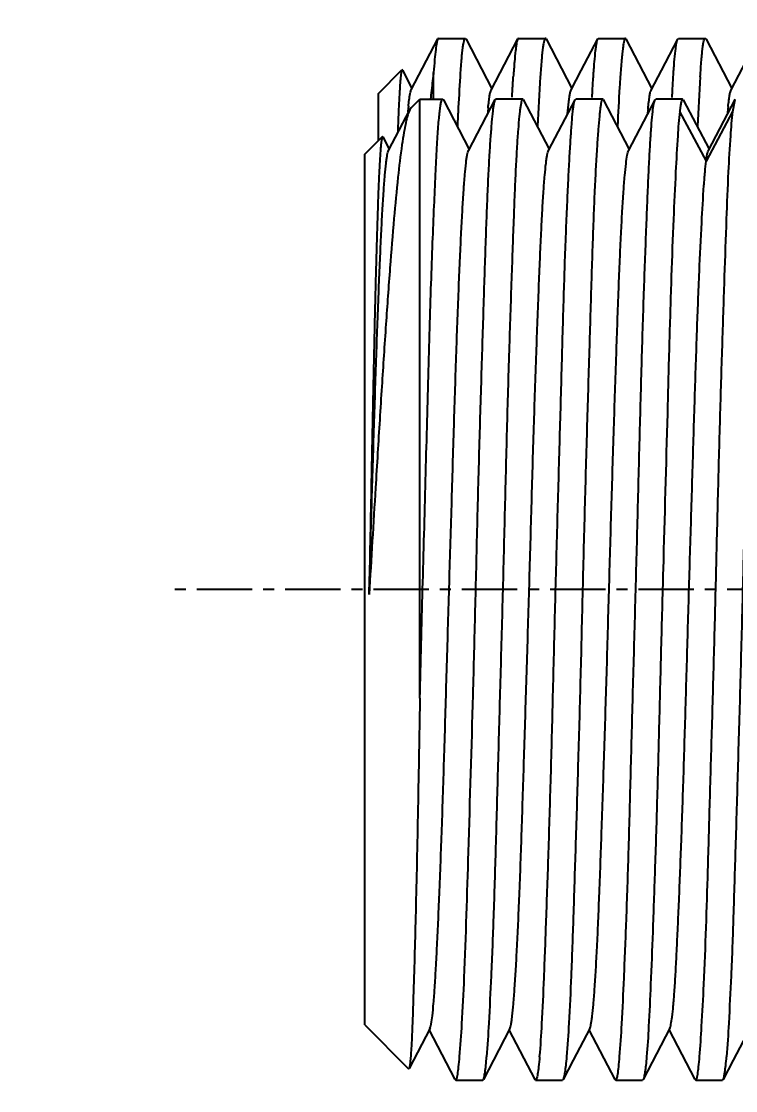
# Model space of a CAD drawing. Header units: millimetres. Extents: x 1091 to 2122, y 843 to 1569.
# Drawn here: x 1217.31 to 1233.47, y 1097.19 to 1121.39 of the extents above; entities that cross this region are included whole.
import ezdxf

# ---------------------------------------------------------------- set-up
doc = ezdxf.new("R2010")
doc.units = ezdxf.units.MM
doc.linetypes.add('CENTER', pattern=[2, 1.25, -0.25, 0.25, -0.25])
doc.layers.add('\\M+5B1EA\\M+5D7A2', color=1, linetype='Continuous')
doc.styles.add('Daelim Dimension', font='\x7f\x7f\x7f\x7f.TTF')
doc.dimstyles.new('DEFAULT', dxfattribs={"dimscale": 2, "dimtxt": 2, "dimasz": 2, "dimexe": 0, "dimexo": 2, "dimgap": 1, "dimtad": 1, "dimdec": 1, "dimzin": 9, "dimdsep": 46, "dimtxsty": 'Daelim Dimension', "dimcen": 0.5, "dimclrd": 252, "dimclre": 252, "dimclrt": 3, "dimadec": 1, "dimazin": 0, "dimtfac": 1, "dimtdec": 1, "dimtix": 1, "dimtmove": 0, "dimatfit": 3, "dimfxl": 0, "dimtolj": 1, "dimtzin": 1, "dimlwd": 9, "dimlwe": 9, "dimarcsym": 0})

# ---------------------------------------------------------------- blocks, each defined once
blk = doc.blocks.new('*D4')
at = {"layer": '\\M+5B1EA\\M+5D7A2', "color": 5, "lineweight": 9}
for p, q in [((1242.076, 1135.783), (1194.178, 1135.783)), ((1194.178, 1131.783), (1194.178, 1085.275)), ((1242.076, 1081.275), (1194.178, 1081.275))]:
    blk.add_line(p, q, dxfattribs=at)
at = {"layer": '\\M+5B1EA\\M+5D7A2', "color": 5}
for points in [[(1193.511, 1131.783), (1194.845, 1131.783), (1194.178, 1135.783)], [(1193.511, 1085.275), (1194.845, 1085.275), (1194.178, 1081.275)]]:
    blk.add_solid(points, dxfattribs=at)
at = {"layer": 'Defpoints', "color": 0}
for p in [(1246.076, 1135.783), (1194.178, 1081.275), (1246.076, 1081.275)]:
    blk.add_point(p, dxfattribs=at)
at = {"layer": '\\M+5B1EA\\M+5D7A2', "color": 7, "insert": (1179.402, 1108.529), "char_height": 16, "attachment_point": 5, "rotation": 90, "style": 'Daelim Dimension'}
blk.add_mtext('\\A1;{\\H1.25x;\\C0;Ø}65', dxfattribs=at)

msp = doc.modelspace()

# ---------------------------------------------------------------- linework, layer by layer
at = {"color": 7, "linetype": 'Continuous'}
for p, q in [((1226.744, 1121.003), (1226.73, 1120.99)), ((1226.744, 1121.003), (1227.354, 1121.003)), ((1227.354, 1121.003), (1227.37, 1120.987)), ((1228.554, 1121.003), (1228.541, 1120.991)), ((1228.554, 1121.003), (1229.166, 1121.003)), ((1229.18, 1120.991), (1229.167, 1121.003)), ((1230.35, 1120.99), (1230.364, 1121.003)), ((1230.365, 1121.003), (1230.974, 1121.003)), ((1230.987, 1120.991), (1230.974, 1121.003)), ((1232.161, 1120.987), (1232.177, 1121.003)), ((1232.177, 1121.003), (1232.785, 1121.003)), ((1232.785, 1121.003), (1232.801, 1120.988)), ((1226.129, 1119.837), (1226.73, 1120.99)), ((1227.37, 1120.987), (1227.956, 1119.863)), ((1227.94, 1119.832), (1228.545, 1120.991)), ((1229.18, 1120.991), (1229.765, 1119.868)), ((1229.979, 1120.277), (1230.35, 1120.99)), ((1230.985, 1120.991), (1231.575, 1119.862)), ((1231.791, 1120.276), (1232.162, 1120.987)), ((1232.801, 1120.988), (1233.386, 1119.866)), ((1233.371, 1119.835), (1233.974, 1120.992)), ((1225.386, 1119.753), (1225.919, 1120.287)), ((1225.93, 1120.282), (1225.919, 1120.287)), ((1225.93, 1120.282), (1226.146, 1119.868)), ((1229.75, 1119.839), (1229.979, 1120.277)), ((1226.636, 1119.629), (1226.636, 1120.227)), ((1231.558, 1119.831), (1231.791, 1120.276)), ((1225.386, 1118.689), (1225.386, 1119.753)), ((1226.126, 1119.43), (1226.326, 1119.629)), ((1226.326, 1119.629), (1226.841, 1119.629)), ((1226.326, 1111.911), (1226.326, 1119.629)), ((1226.57, 1119.662), (1226.567, 1119.635)), ((1226.841, 1119.629), (1226.857, 1119.613)), ((1226.857, 1119.613), (1227.443, 1118.49)), ((1227.427, 1118.459), (1228.031, 1119.617)), ((1228.03, 1119.617), (1228.042, 1119.629)), ((1228.652, 1119.629), (1228.042, 1119.629)), ((1228.665, 1119.617), (1228.653, 1119.629)), ((1228.665, 1119.617), (1229.251, 1118.493)), ((1229.235, 1118.463), (1229.836, 1119.615)), ((1229.836, 1119.615), (1229.851, 1119.629)), ((1230.459, 1119.629), (1229.851, 1119.629)), ((1230.473, 1119.616), (1230.459, 1119.629)), ((1230.471, 1119.616), (1231.061, 1118.486)), ((1231.045, 1118.455), (1231.649, 1119.613)), ((1231.648, 1119.613), (1231.664, 1119.629)), ((1232.272, 1119.629), (1231.664, 1119.629)), ((1232.287, 1119.615), (1232.272, 1119.629)), ((1232.287, 1119.615), (1232.872, 1118.493)), ((1232.856, 1118.463), (1233.458, 1119.617)), ((1233.407, 1119.346), (1233.458, 1119.617)), ((1233.458, 1119.617), (1233.471, 1119.629)), ((1225.616, 1118.464), (1226.097, 1119.386)), ((1226.126, 1119.429), (1226.096, 1119.386)), ((1232.204, 1119.344), (1232.804, 1118.222)), ((1232.81, 1118.224), (1233.409, 1119.344)), ((1225.076, 1118.379), (1225.476, 1118.779)), ((1225.486, 1118.774), (1225.476, 1118.779)), ((1225.486, 1118.774), (1225.632, 1118.494)), ((1225.076, 1098.679), (1225.076, 1118.379)), ((1226.325, 1106.07), (1226.326, 1111.911)), ((1225.076, 1098.679), (1226.068, 1097.687)), ((1226.554, 1098.603), (1226.079, 1097.692)), ((1227.127, 1097.442), (1226.537, 1098.571)), ((1228.363, 1098.594), (1227.989, 1097.877)), ((1228.933, 1097.441), (1228.347, 1098.565)), ((1230.172, 1098.599), (1229.796, 1097.879)), ((1230.742, 1097.445), (1230.156, 1098.568)), ((1231.983, 1098.604), (1231.378, 1097.444)), ((1232.556, 1097.443), (1231.967, 1098.573)), ((1233.792, 1098.594), (1233.418, 1097.877)), ((1227.989, 1097.877), (1227.762, 1097.443)), ((1229.796, 1097.879), (1229.567, 1097.441)), ((1233.418, 1097.877), (1233.19, 1097.441)), ((1226.079, 1097.692), (1226.068, 1097.687)), ((1227.126, 1097.442), (1227.139, 1097.429)), ((1227.139, 1097.429), (1227.747, 1097.429)), ((1227.747, 1097.429), (1227.762, 1097.443)), ((1228.945, 1097.429), (1228.932, 1097.441)), ((1228.945, 1097.429), (1229.556, 1097.429)), ((1229.568, 1097.441), (1229.556, 1097.429)), ((1230.741, 1097.445), (1230.758, 1097.429)), ((1230.757, 1097.429), (1231.364, 1097.429)), ((1231.379, 1097.444), (1231.364, 1097.429)), ((1232.555, 1097.443), (1232.57, 1097.429)), ((1232.569, 1097.429), (1233.177, 1097.429)), ((1233.178, 1097.429), (1233.19, 1097.441))]:
    msp.add_line(p, q, dxfattribs=at)
at = {"color": 1, "linetype": 'CENTER'}
msp.add_line((1282.526, 1108.529), (1220.735, 1108.529), dxfattribs=at)
at = {"color": 7, "linetype": 'Continuous'}
for centre, radius, start, end in [((1275.767, 1117.02), 46.82, 176.1844, 177.5557), ((1297.608, 1116.119), 65.061, 176.46086, 177.44919), ((1279.431, 1116.965), 53.642, 177.3918, 177.9403), ((1236.4, 1118.397), 10.39, 174.3049, 174.7777), ((1234.175, 1118.617), 8.154, 173.9934, 174.2919), ((1238.95, 1118.345), 11.133, 174.3901, 175.1638), ((1243.492, 1118.217), 12.062, 174.3199, 174.9218), ((1243.442, 1118.415), 10.193, 174.1224, 175.0831)]:
    msp.add_arc(centre, radius, start, end, dxfattribs=at)
for points, knots in [([(1227.241, 1120.135), (1227.249, 1120.261), (1227.261, 1120.437), (1227.28, 1120.653), (1227.293, 1120.776), (1227.307, 1120.871), (1227.322, 1120.941), (1227.333, 1120.981), (1227.347, 1121.003), (1227.354, 1121.003)], [0, 0, 0, 0, 0.428165, 0.5982, 0.738183, 0.847849, 0.927244, 0.976862, 1, 1, 1, 1]), ([(1229.167, 1121.003), (1229.16, 1121.003), (1229.146, 1120.981), (1229.135, 1120.941), (1229.119, 1120.871), (1229.105, 1120.776), (1229.091, 1120.653), (1229.071, 1120.437), (1229.059, 1120.261), (1229.051, 1120.135)], [0, 0, 0, 0, 0.022572, 0.072235, 0.151787, 0.261591, 0.401656, 0.571733, 1, 1, 1, 1]), ([(1230.974, 1121.003), (1230.967, 1121.003), (1230.954, 1120.98), (1230.944, 1120.941), (1230.93, 1120.871), (1230.918, 1120.776), (1230.904, 1120.653), (1230.884, 1120.437), (1230.871, 1120.261), (1230.861, 1120.135)], [0, 0, 0, 0, 0.021857, 0.071033, 0.150321, 0.260092, 0.400344, 0.57077, 1, 1, 1, 1]), ([(1232.671, 1120.135), (1232.679, 1120.261), (1232.69, 1120.437), (1232.709, 1120.653), (1232.723, 1120.776), (1232.737, 1120.871), (1232.752, 1120.941), (1232.764, 1120.981), (1232.779, 1121.003), (1232.786, 1121.003)], [0, 0, 0, 0, 0.42792, 0.597852, 0.737781, 0.847468, 0.926958, 0.976731, 1, 1, 1, 1]), ([(1226.73, 1120.99), (1226.725, 1120.98), (1226.716, 1120.952), (1226.698, 1120.874), (1226.679, 1120.729), (1226.656, 1120.502), (1226.643, 1120.327), (1226.636, 1120.227)], [0, 0, 0, 0, 0.04393, 0.110797, 0.314679, 0.611823, 1, 1, 1, 1]), ([(1228.541, 1120.991), (1228.535, 1120.981), (1228.525, 1120.951), (1228.513, 1120.896), (1228.501, 1120.82), (1228.483, 1120.677), (1228.463, 1120.446), (1228.448, 1120.248), (1228.44, 1120.135)], [0, 0, 0, 0, 0.041456, 0.106569, 0.195754, 0.309081, 0.607666, 1, 1, 1, 1]), ([(1230.251, 1120.135), (1230.258, 1120.248), (1230.273, 1120.445), (1230.296, 1120.675), (1230.313, 1120.818), (1230.325, 1120.895), (1230.336, 1120.95), (1230.345, 1120.98), (1230.35, 1120.99)], [0, 0, 0, 0, 0.391394, 0.689898, 0.803355, 0.892746, 0.958148, 1, 1, 1, 1]), ([(1232.06, 1120.135), (1232.067, 1120.246), (1232.08, 1120.442), (1232.105, 1120.695), (1232.126, 1120.857), (1232.146, 1120.945), (1232.155, 1120.976), (1232.161, 1120.987)], [0, 0, 0, 0, 0.387048, 0.683948, 0.888246, 0.955549, 1, 1, 1, 1]), ([(1225.919, 1120.287), (1225.914, 1120.281), (1225.908, 1120.256), (1225.898, 1120.21), (1225.89, 1120.136), (1225.881, 1120.038), (1225.872, 1119.914), (1225.858, 1119.701), (1225.85, 1119.529), (1225.844, 1119.406)], [0, 0, 0, 0, 0.027168, 0.081931, 0.164951, 0.276294, 0.415888, 0.583375, 1, 1, 1, 1]), ([(1226.636, 1120.228), (1226.63, 1120.185), (1226.607, 1119.996), (1226.586, 1119.808), (1226.57, 1119.662)], [0, 0, 0, 0, 0.230291, 1, 1, 1, 1]), ([(1227.181, 1119.014), (1227.186, 1119.121), (1227.205, 1119.495), (1227.225, 1119.868), (1227.241, 1120.135)], [0, 0, 0, 0, 0.285417, 1, 1, 1, 1]), ([(1228.411, 1119.671), (1228.413, 1119.713), (1228.422, 1119.868), (1228.432, 1120.022), (1228.44, 1120.135)], [0, 0, 0, 0, 0.268942, 1, 1, 1, 1]), ([(1230.223, 1119.665), (1230.226, 1119.707), (1230.234, 1119.864), (1230.243, 1120.021), (1230.251, 1120.135)], [0, 0, 0, 0, 0.269147, 1, 1, 1, 1]), ([(1230.861, 1120.135), (1230.856, 1120.056), (1230.83, 1119.682), (1230.811, 1119.308), (1230.797, 1119.014)], [0, 0, 0, 0, 0.21388, 1, 1, 1, 1]), ([(1232.034, 1119.665), (1232.036, 1119.707), (1232.044, 1119.864), (1232.053, 1120.021), (1232.06, 1120.135)], [0, 0, 0, 0, 0.269176, 1, 1, 1, 1]), ([(1226.081, 1119.609), (1226.088, 1119.658), (1226.097, 1119.725), (1226.115, 1119.801), (1226.124, 1119.828), (1226.129, 1119.838)], [0, 0, 0, 0, 0.642227, 0.856043, 1, 1, 1, 1]), ([(1227.87, 1119.433), (1227.875, 1119.484), (1227.885, 1119.574), (1227.901, 1119.692), (1227.917, 1119.775), (1227.93, 1119.82), (1227.938, 1119.835)], [0, 0, 0, 0, 0.372503, 0.663289, 0.872143, 1, 1, 1, 1]), ([(1229.685, 1119.485), (1229.69, 1119.529), (1229.7, 1119.608), (1229.715, 1119.711), (1229.731, 1119.785), (1229.742, 1119.825), (1229.75, 1119.839)], [0, 0, 0, 0, 0.368296, 0.658104, 0.8686, 1, 1, 1, 1]), ([(1231.489, 1119.411), (1231.494, 1119.464), (1231.505, 1119.558), (1231.521, 1119.682), (1231.537, 1119.77), (1231.549, 1119.817), (1231.557, 1119.833)], [0, 0, 0, 0, 0.373289, 0.66417, 0.872565, 1, 1, 1, 1]), ([(1233.302, 1119.459), (1233.307, 1119.507), (1233.317, 1119.591), (1233.333, 1119.702), (1233.349, 1119.781), (1233.361, 1119.823), (1233.369, 1119.838)], [0, 0, 0, 0, 0.370954, 0.661427, 0.870859, 1, 1, 1, 1]), ([(1226.065, 1119.47), (1226.066, 1119.483), (1226.071, 1119.529), (1226.077, 1119.575), (1226.081, 1119.609)], [0, 0, 0, 0, 0.270392, 1, 1, 1, 1]), ([(1226.325, 1106.07), (1226.336, 1106.479), (1226.355, 1107.302), (1226.387, 1108.539), (1226.422, 1109.776), (1226.455, 1110.997), (1226.486, 1112.187), (1226.516, 1113.331), (1226.547, 1114.415), (1226.579, 1115.425), (1226.612, 1116.348), (1226.646, 1117.174), (1226.679, 1117.89), (1226.705, 1118.415), (1226.726, 1118.774), (1226.741, 1118.996), (1226.756, 1119.184), (1226.772, 1119.34), (1226.787, 1119.46), (1226.804, 1119.55), (1226.817, 1119.6), (1226.833, 1119.629), (1226.841, 1119.629)], [0, 0, 0, 0, 0.090339, 0.181867, 0.273353, 0.363684, 0.451728, 0.536373, 0.616558, 0.691282, 0.759603, 0.820668, 0.87371, 0.918058, 0.936799, 0.95317, 0.967124, 0.978624, 0.987637, 0.994154, 0.998202, 1, 1, 1, 1]), ([(1227.225, 1097.957), (1227.246, 1098.205), (1227.286, 1098.801), (1227.36, 1100.345), (1227.431, 1102.826), (1227.517, 1105.598), (1227.58, 1108.064), (1227.625, 1109.973), (1227.675, 1111.838), (1227.728, 1113.603), (1227.778, 1115.215), (1227.818, 1116.44), (1227.85, 1117.307), (1227.875, 1117.86), (1227.901, 1118.343), (1227.927, 1118.752), (1227.953, 1119.083), (1227.974, 1119.309), (1227.992, 1119.449), (1228.004, 1119.524), (1228.016, 1119.578), (1228.024, 1119.607), (1228.03, 1119.617)], [0, 0, 0, 0, 0.034484, 0.082649, 0.213869, 0.377966, 0.466281, 0.55525, 0.642186, 0.724462, 0.799593, 0.865308, 0.894003, 0.919625, 0.941985, 0.960914, 0.976272, 0.987945, 0.992373, 0.995855, 0.998393, 1, 1, 1, 1]), ([(1228.652, 1119.629), (1228.647, 1119.629), (1228.635, 1119.612), (1228.625, 1119.58), (1228.612, 1119.524), (1228.599, 1119.449), (1228.586, 1119.352), (1228.567, 1119.18), (1228.544, 1118.914), (1228.519, 1118.534), (1228.494, 1118.076), (1228.47, 1117.543), (1228.447, 1116.94), (1228.422, 1116.27), (1228.387, 1115.262), (1228.341, 1113.88), (1228.289, 1112.108), (1228.243, 1110.223), (1228.195, 1108.286), (1228.141, 1106.356), (1228.089, 1104.494), (1228.041, 1102.758), (1227.995, 1101.202), (1227.944, 1099.876), (1227.89, 1098.82), (1227.856, 1098.21), (1227.836, 1097.957)], [0, 0, 0, 0, 0.000753, 0.002365, 0.004935, 0.008478, 0.012996, 0.018485, 0.03233, 0.049918, 0.071115, 0.095761, 0.123664, 0.154609, 0.188352, 0.26316, 0.345747, 0.43354, 0.523797, 0.6137, 0.700444, 0.781317, 0.853793, 0.915619, 0.964869, 1, 1, 1, 1]), ([(1229.036, 1097.957), (1229.058, 1098.205), (1229.098, 1098.799), (1229.141, 1099.83), (1229.188, 1101.122), (1229.241, 1102.638), (1229.292, 1104.331), (1229.339, 1106.151), (1229.384, 1108.042), (1229.436, 1109.948), (1229.489, 1111.811), (1229.538, 1113.576), (1229.582, 1115.188), (1229.624, 1116.414), (1229.661, 1117.283), (1229.687, 1117.838), (1229.713, 1118.323), (1229.738, 1118.735), (1229.761, 1119.069), (1229.781, 1119.298), (1229.798, 1119.441), (1229.809, 1119.518), (1229.821, 1119.573), (1229.83, 1119.604), (1229.836, 1119.615)], [0, 0, 0, 0, 0.034423, 0.082477, 0.14274, 0.213401, 0.292333, 0.37716, 0.465325, 0.554172, 0.641025, 0.72327, 0.79843, 0.864244, 0.893014, 0.918733, 0.941202, 0.960257, 0.975753, 0.98758, 0.992091, 0.995661, 0.998291, 1, 1, 1, 1]), ([(1230.459, 1119.629), (1230.454, 1119.629), (1230.442, 1119.612), (1230.433, 1119.58), (1230.421, 1119.524), (1230.41, 1119.449), (1230.398, 1119.351), (1230.38, 1119.18), (1230.358, 1118.914), (1230.331, 1118.534), (1230.305, 1118.076), (1230.278, 1117.543), (1230.253, 1116.94), (1230.229, 1116.271), (1230.196, 1115.262), (1230.156, 1113.88), (1230.102, 1112.108), (1230.049, 1110.223), (1230.001, 1108.286), (1229.955, 1106.356), (1229.902, 1104.494), (1229.849, 1102.758), (1229.799, 1101.203), (1229.755, 1099.876), (1229.704, 1098.819), (1229.669, 1098.21), (1229.646, 1097.957)], [0, 0, 0, 0, 0.000748, 0.002347, 0.004904, 0.008437, 0.012948, 0.018432, 0.032275, 0.049867, 0.07107, 0.09572, 0.123625, 0.154569, 0.188309, 0.263113, 0.345702, 0.433498, 0.52376, 0.61367, 0.70042, 0.7813, 0.853783, 0.91561, 0.964858, 1, 1, 1, 1]), ([(1230.846, 1097.957), (1230.866, 1098.204), (1230.904, 1098.799), (1230.95, 1099.828), (1231.003, 1101.118), (1231.052, 1102.632), (1231.098, 1104.323), (1231.145, 1106.141), (1231.198, 1108.03), (1231.249, 1109.935), (1231.297, 1111.797), (1231.342, 1113.561), (1231.393, 1115.173), (1231.438, 1116.4), (1231.473, 1117.269), (1231.497, 1117.826), (1231.521, 1118.312), (1231.543, 1118.725), (1231.567, 1119.061), (1231.591, 1119.318), (1231.613, 1119.482), (1231.633, 1119.571), (1231.642, 1119.602), (1231.648, 1119.613)], [0, 0, 0, 0, 0.034379, 0.082378, 0.142569, 0.213139, 0.291975, 0.376707, 0.464786, 0.553563, 0.640367, 0.722589, 0.79776, 0.863621, 0.892429, 0.918195, 0.940721, 0.959843, 0.975418, 0.987341, 0.995534, 0.998228, 1, 1, 1, 1]), ([(1232.272, 1119.629), (1232.264, 1119.629), (1232.249, 1119.598), (1232.236, 1119.549), (1232.219, 1119.457), (1232.21, 1119.387), (1232.205, 1119.346)], [0, 0, 0, 0, 0.082439, 0.27189, 0.577519, 1, 1, 1, 1]), ([(1234.081, 1119.629), (1234.076, 1119.629), (1234.064, 1119.611), (1234.055, 1119.58), (1234.042, 1119.524), (1234.03, 1119.449), (1234.017, 1119.351), (1233.999, 1119.18), (1233.975, 1118.914), (1233.949, 1118.534), (1233.924, 1118.076), (1233.899, 1117.543), (1233.875, 1116.939), (1233.851, 1116.27), (1233.818, 1115.262), (1233.773, 1113.88), (1233.719, 1112.107), (1233.67, 1110.223), (1233.624, 1108.285), (1233.574, 1106.355), (1233.52, 1104.494), (1233.469, 1102.758), (1233.422, 1101.202), (1233.376, 1099.876), (1233.321, 1098.819), (1233.287, 1098.21), (1233.266, 1097.957)], [0, 0, 0, 0, 0.000741, 0.002344, 0.004909, 0.008449, 0.012965, 0.018453, 0.032305, 0.049897, 0.0711, 0.095748, 0.123655, 0.154599, 0.188343, 0.263151, 0.345741, 0.433535, 0.523794, 0.613699, 0.700444, 0.781317, 0.853793, 0.915616, 0.964866, 1, 1, 1, 1]), ([(1226.096, 1119.386), (1226.078, 1119.35), (1226.045, 1119.256), (1226.002, 1119.084), (1225.959, 1118.857), (1225.895, 1118.443), (1225.819, 1117.794), (1225.731, 1116.867), (1225.642, 1115.758), (1225.551, 1114.49), (1225.46, 1113.093), (1225.399, 1112.122), (1225.369, 1111.62)], [0, 0, 0, 0, 0.015503, 0.038062, 0.06777, 0.104541, 0.198652, 0.318704, 0.462259, 0.626182, 0.806847, 1, 1, 1, 1]), ([(1229.666, 1119.292), (1229.668, 1119.31), (1229.674, 1119.374), (1229.68, 1119.438), (1229.685, 1119.485)], [0, 0, 0, 0, 0.268767, 1, 1, 1, 1]), ([(1232.205, 1119.346), (1232.185, 1119.164), (1232.152, 1118.709), (1232.108, 1117.897), (1232.059, 1116.838), (1232.012, 1115.559), (1231.967, 1114.093), (1231.91, 1111.883), (1231.844, 1109.565), (1231.781, 1107.199), (1231.738, 1105.446), (1231.694, 1103.774), (1231.646, 1102.229), (1231.597, 1100.85), (1231.552, 1099.674), (1231.509, 1098.732), (1231.477, 1098.186), (1231.457, 1097.957)], [0, 0, 0, 0, 0.025639, 0.063948, 0.113932, 0.174269, 0.243369, 0.319409, 0.484126, 0.568451, 0.651119, 0.729941, 0.802834, 0.867875, 0.923344, 0.967772, 1, 1, 1, 1]), ([(1232.655, 1097.957), (1232.673, 1098.186), (1232.71, 1098.732), (1232.781, 1100.137), (1232.835, 1101.833), (1232.89, 1103.774), (1232.939, 1105.446), (1232.988, 1107.199), (1233.033, 1108.987), (1233.076, 1110.764), (1233.122, 1112.481), (1233.172, 1114.093), (1233.22, 1115.558), (1233.264, 1116.838), (1233.305, 1117.897), (1233.351, 1118.709), (1233.386, 1119.164), (1233.407, 1119.346)], [0, 0, 0, 0, 0.032234, 0.076669, 0.19717, 0.27006, 0.348881, 0.431547, 0.51587, 0.599619, 0.680584, 0.756624, 0.825726, 0.88606, 0.936038, 0.974351, 1, 1, 1, 1]), ([(1225.476, 1118.779), (1225.472, 1118.775), (1225.466, 1118.758), (1225.459, 1118.728), (1225.452, 1118.681), (1225.445, 1118.62), (1225.438, 1118.543), (1225.427, 1118.41), (1225.415, 1118.206), (1225.4, 1117.918), (1225.385, 1117.572), (1225.371, 1117.171), (1225.356, 1116.717), (1225.341, 1116.213), (1225.321, 1115.449), (1225.295, 1114.395), (1225.265, 1113.03), (1225.246, 1112.075), (1225.237, 1111.579)], [0, 0, 0, 0, 0.002342, 0.006735, 0.01324, 0.021866, 0.032606, 0.045451, 0.077389, 0.117524, 0.165655, 0.221468, 0.28462, 0.35473, 0.431397, 0.602462, 0.793599, 1, 1, 1, 1]), ([(1225.176, 1108.416), (1225.194, 1109.046), (1225.23, 1110.284), (1225.284, 1112.087), (1225.338, 1113.761), (1225.384, 1115.047), (1225.422, 1115.966), (1225.449, 1116.558), (1225.476, 1117.076), (1225.503, 1117.517), (1225.53, 1117.876), (1225.553, 1118.123), (1225.573, 1118.277), (1225.586, 1118.359), (1225.599, 1118.419), (1225.609, 1118.452), (1225.616, 1118.464)], [0, 0, 0, 0, 0.187881, 0.369367, 0.537808, 0.687211, 0.752967, 0.811997, 0.863793, 0.907842, 0.943708, 0.971129, 0.981608, 0.989911, 0.996033, 1, 1, 1, 1]), ([(1226.552, 1098.6), (1226.558, 1098.612), (1226.569, 1098.644), (1226.59, 1098.739), (1226.613, 1098.914), (1226.639, 1099.188), (1226.664, 1099.547), (1226.69, 1099.986), (1226.717, 1100.501), (1226.744, 1101.088), (1226.782, 1101.997), (1226.83, 1103.269), (1226.882, 1104.926), (1226.934, 1106.713), (1226.988, 1108.565), (1227.044, 1110.415), (1227.096, 1112.196), (1227.148, 1113.848), (1227.195, 1115.115), (1227.233, 1116.02), (1227.261, 1116.602), (1227.288, 1117.11), (1227.314, 1117.541), (1227.34, 1117.891), (1227.362, 1118.131), (1227.382, 1118.28), (1227.395, 1118.36), (1227.408, 1118.419), (1227.419, 1118.451), (1227.425, 1118.462)], [0, 0, 0, 0, 0.002036, 0.00514, 0.014635, 0.028527, 0.046685, 0.068892, 0.094913, 0.124506, 0.157418, 0.232116, 0.316533, 0.407496, 0.501716, 0.59589, 0.686583, 0.770577, 0.845018, 0.877809, 0.9072, 0.932874, 0.954612, 0.972283, 0.98578, 0.990936, 0.995023, 0.99804, 1, 1, 1, 1]), ([(1228.363, 1098.594), (1228.369, 1098.606), (1228.379, 1098.639), (1228.391, 1098.699), (1228.404, 1098.781), (1228.423, 1098.934), (1228.446, 1099.179), (1228.472, 1099.533), (1228.499, 1099.967), (1228.527, 1100.478), (1228.555, 1101.06), (1228.593, 1101.967), (1228.637, 1103.237), (1228.689, 1104.892), (1228.744, 1106.676), (1228.8, 1108.525), (1228.851, 1110.375), (1228.903, 1112.16), (1228.958, 1113.815), (1229.006, 1115.086), (1229.043, 1115.993), (1229.069, 1116.576), (1229.095, 1117.087), (1229.121, 1117.522), (1229.148, 1117.877), (1229.172, 1118.122), (1229.192, 1118.275), (1229.206, 1118.358), (1229.219, 1118.419), (1229.229, 1118.451), (1229.235, 1118.463)], [0, 0, 0, 0, 0.002005, 0.005099, 0.009291, 0.014572, 0.028343, 0.04627, 0.068194, 0.093938, 0.123312, 0.156099, 0.230736, 0.314951, 0.405694, 0.499823, 0.593957, 0.684723, 0.768976, 0.843644, 0.876445, 0.90584, 0.931615, 0.953575, 0.971544, 0.985358, 0.99066, 0.994873, 0.997985, 1, 1, 1, 1]), ([(1230.17, 1098.596), (1230.176, 1098.608), (1230.186, 1098.639), (1230.199, 1098.698), (1230.212, 1098.778), (1230.231, 1098.928), (1230.255, 1099.167), (1230.283, 1099.517), (1230.31, 1099.948), (1230.337, 1100.457), (1230.363, 1101.039), (1230.4, 1101.945), (1230.445, 1103.212), (1230.5, 1104.863), (1230.555, 1106.645), (1230.606, 1108.495), (1230.659, 1110.346), (1230.714, 1112.133), (1230.769, 1113.79), (1230.813, 1115.062), (1230.85, 1115.971), (1230.877, 1116.557), (1230.904, 1117.073), (1230.932, 1117.512), (1230.959, 1117.871), (1230.986, 1118.144), (1231.008, 1118.318), (1231.027, 1118.413), (1231.037, 1118.446), (1231.043, 1118.458)], [0, 0, 0, 0, 0.00195, 0.00496, 0.009043, 0.0142, 0.027702, 0.045383, 0.067141, 0.092836, 0.122243, 0.15504, 0.229483, 0.313484, 0.404193, 0.498376, 0.592601, 0.683568, 0.767973, 0.842658, 0.875572, 0.905169, 0.931194, 0.953402, 0.971553, 0.985422, 0.994891, 0.997981, 1, 1, 1, 1]), ([(1232.804, 1118.222), (1232.811, 1118.275), (1232.822, 1118.345), (1232.841, 1118.426), (1232.85, 1118.454), (1232.856, 1118.464)], [0, 0, 0, 0, 0.643229, 0.857671, 1, 1, 1, 1]), ([(1231.981, 1098.6), (1231.987, 1098.611), (1231.997, 1098.641), (1232.016, 1098.726), (1232.038, 1098.882), (1232.064, 1099.127), (1232.089, 1099.448), (1232.113, 1099.842), (1232.137, 1100.305), (1232.162, 1100.834), (1232.198, 1101.655), (1232.243, 1102.81), (1232.295, 1104.323), (1232.343, 1105.971), (1232.393, 1107.7), (1232.444, 1109.456), (1232.497, 1111.182), (1232.546, 1112.823), (1232.595, 1114.327), (1232.645, 1115.649), (1232.697, 1116.744), (1232.74, 1117.497), (1232.776, 1117.96), (1232.794, 1118.142), (1232.805, 1118.221)], [0, 0, 0, 0, 0.001895, 0.004744, 0.013365, 0.025906, 0.042331, 0.062498, 0.086194, 0.1132, 0.143289, 0.211775, 0.289648, 0.374513, 0.463532, 0.553889, 0.642753, 0.727205, 0.804598, 0.872623, 0.929113, 0.972005, 0.987906, 1, 1, 1, 1]), ([(1225.369, 1111.62), (1225.353, 1111.357), (1225.288, 1110.289), (1225.225, 1109.221), (1225.176, 1108.416)], [0, 0, 0, 0, 0.246467, 1, 1, 1, 1]), ([(1225.237, 1111.579), (1225.232, 1111.321), (1225.211, 1110.266), (1225.191, 1109.212), (1225.176, 1108.416)], [0, 0, 0, 0, 0.245241, 1, 1, 1, 1]), ([(1226.325, 1106.07), (1226.318, 1105.617), (1226.301, 1104.732), (1226.277, 1103.445), (1226.254, 1102.245), (1226.221, 1100.879), (1226.189, 1099.69), (1226.156, 1098.701), (1226.139, 1098.311), (1226.129, 1098.144)], [0, 0, 0, 0, 0.171569, 0.3349, 0.48705, 0.625414, 0.852171, 0.93679, 1, 1, 1, 1]), ([(1226.129, 1098.144), (1226.126, 1098.084), (1226.119, 1097.98), (1226.107, 1097.844), (1226.094, 1097.754), (1226.086, 1097.706), (1226.079, 1097.692)], [0, 0, 0, 0, 0.392853, 0.690781, 0.893007, 1, 1, 1, 1]), ([(1227.139, 1097.429), (1227.143, 1097.429), (1227.154, 1097.441), (1227.162, 1097.467), (1227.172, 1097.509), (1227.187, 1097.597), (1227.205, 1097.748), (1227.218, 1097.88), (1227.225, 1097.957)], [0, 0, 0, 0, 0.024957, 0.075036, 0.154323, 0.263638, 0.572427, 1, 1, 1, 1]), ([(1227.762, 1097.443), (1227.771, 1097.461), (1227.784, 1097.517), (1227.803, 1097.623), (1227.82, 1097.775), (1227.831, 1097.891), (1227.836, 1097.957)], [0, 0, 0, 0, 0.119345, 0.325883, 0.619853, 1, 1, 1, 1]), ([(1229.036, 1097.957), (1229.029, 1097.88), (1229.016, 1097.748), (1228.997, 1097.597), (1228.981, 1097.509), (1228.969, 1097.467), (1228.961, 1097.441), (1228.95, 1097.429), (1228.945, 1097.429)], [0, 0, 0, 0, 0.426769, 0.735164, 0.844449, 0.923878, 0.974324, 1, 1, 1, 1]), ([(1229.646, 1097.957), (1229.64, 1097.89), (1229.628, 1097.773), (1229.609, 1097.619), (1229.59, 1097.514), (1229.577, 1097.459), (1229.568, 1097.441)], [0, 0, 0, 0, 0.383549, 0.67878, 0.884238, 1, 1, 1, 1]), ([(1230.758, 1097.429), (1230.763, 1097.429), (1230.774, 1097.441), (1230.79, 1097.485), (1230.809, 1097.583), (1230.828, 1097.748), (1230.84, 1097.88), (1230.846, 1097.957)], [0, 0, 0, 0, 0.026878, 0.077785, 0.266287, 0.574027, 1, 1, 1, 1]), ([(1231.457, 1097.957), (1231.451, 1097.891), (1231.44, 1097.776), (1231.421, 1097.624), (1231.402, 1097.518), (1231.388, 1097.462), (1231.379, 1097.444)], [0, 0, 0, 0, 0.378307, 0.671612, 0.878748, 1, 1, 1, 1]), ([(1232.57, 1097.429), (1232.574, 1097.429), (1232.585, 1097.441), (1232.593, 1097.467), (1232.604, 1097.509), (1232.619, 1097.597), (1232.637, 1097.748), (1232.648, 1097.88), (1232.655, 1097.957)], [0, 0, 0, 0, 0.025424, 0.075707, 0.15505, 0.26431, 0.572849, 1, 1, 1, 1]), ([(1233.19, 1097.441), (1233.2, 1097.459), (1233.212, 1097.514), (1233.23, 1097.62), (1233.249, 1097.773), (1233.26, 1097.89), (1233.266, 1097.957)], [0, 0, 0, 0, 0.116018, 0.321553, 0.616697, 1, 1, 1, 1])]:
    msp.add_open_spline(points, degree=3, knots=knots, dxfattribs=at)

# ---------------------------------------------------------------- dimensions: what is measured, and where the dimension line sits
at = {"layer": '\\M+5B1EA\\M+5D7A2', "color": 5}
dim = msp.add_linear_dim(base=(1194.178, 1081.275), p1=(1246.076, 1135.783), p2=(1246.076, 1081.275), angle=90, text='{\\H1.25x;\\C0;Ø}65', dimstyle='DEFAULT', override={"dimtxt": 8, "dimdec": 0, "dimclrd": 5, "dimclre": 5, "dimclrt": 7}, dxfattribs=at)
dim.commit()
dim.dimension.update_dxf_attribs({"geometry": '*D4', "text_midpoint": (1179.402, 1108.529)})

doc.saveas('drawing.dxf')
